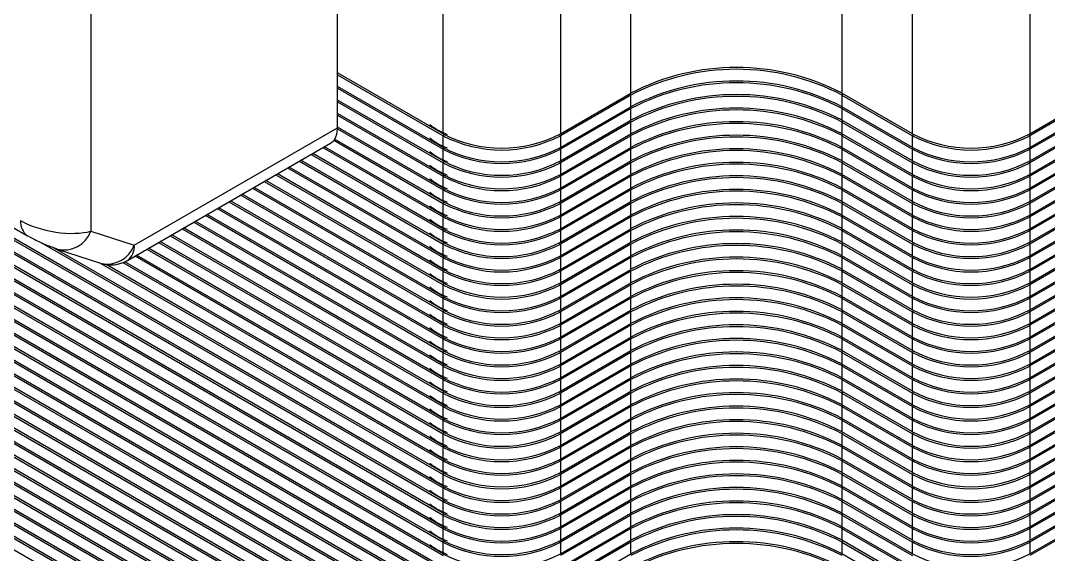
# Model space of a CAD drawing. Header units: millimetres. Extents: x 334 to 3694, y 0 to 2376.
# Drawn here: x 3096.23 to 3114.81, y 1068.55 to 1078.2 of the extents above; entities that cross this region are included whole.
import ezdxf

# ---------------------------------------------------------------- set-up
doc = ezdxf.new("R2010")
doc.units = ezdxf.units.MM
doc.header["$LTSCALE"] = 3
doc.layers.add('1_외형선', color=7, linetype='Continuous', lineweight=25)

msp = doc.modelspace()

# ---------------------------------------------------------------- linework, layer by layer
at = {"layer": '1_외형선'}
for p, q in [((3101.956, 1077.257), (3101.956, 1083.855)), ((3107.26, 1076.89), (3107.26, 1083.488)), ((3111.078, 1083.488), (3111.078, 1076.89)), ((3103.866, 1076.155), (3103.866, 1082.753)), ((3105.987, 1082.753), (3105.987, 1076.155)), ((3112.351, 1076.155), (3112.351, 1082.753)), ((3114.472, 1082.753), (3114.472, 1076.155)), ((3097.502, 1081.528), (3097.502, 1074.395)), ((3114.472, 1076.155), (3121.897, 1080.441)), ((3121.897, 1080.409), (3114.472, 1076.122)), ((3114.472, 1075.91), (3121.897, 1080.196)), ((3121.897, 1080.164), (3114.472, 1075.877)), ((3114.472, 1075.665), (3121.897, 1079.951)), ((3121.897, 1079.919), (3114.472, 1075.633)), ((3114.472, 1075.42), (3121.897, 1079.706)), ((3121.897, 1079.674), (3114.472, 1075.388)), ((3114.472, 1075.175), (3121.897, 1079.461)), ((3121.897, 1079.429), (3114.472, 1075.143)), ((3114.472, 1074.93), (3121.897, 1079.216)), ((3121.897, 1079.184), (3114.472, 1074.898)), ((3114.472, 1074.685), (3121.897, 1078.971)), ((3121.897, 1078.939), (3114.472, 1074.653)), ((3114.472, 1074.44), (3121.897, 1078.727)), ((3121.897, 1078.694), (3114.472, 1074.408)), ((3114.472, 1074.195), (3121.897, 1078.482)), ((3121.897, 1078.449), (3114.472, 1074.163)), ((3114.472, 1073.95), (3121.897, 1078.237)), ((3121.897, 1078.204), (3114.472, 1073.918)), ((3114.472, 1073.705), (3121.897, 1077.992)), ((3121.897, 1077.959), (3114.472, 1073.673)), ((3114.472, 1073.461), (3121.897, 1077.747)), ((3121.897, 1077.714), (3114.472, 1073.428)), ((3103.866, 1069.051), (3089.016, 1077.623)), ((3089.016, 1077.591), (3103.866, 1069.019)), ((3103.866, 1068.806), (3089.016, 1077.379)), ((3089.016, 1077.346), (3103.866, 1068.774)), ((3114.472, 1073.216), (3121.897, 1077.502)), ((3121.897, 1077.469), (3114.472, 1073.183)), ((3101.956, 1077.225), (3101.956, 1077.257)), ((3103.866, 1076.155), (3101.956, 1077.257)), ((3101.956, 1077.012), (3101.956, 1077.225)), ((3101.956, 1077.225), (3103.866, 1076.122)), ((3114.472, 1072.971), (3121.897, 1077.257)), ((3121.897, 1077.224), (3114.472, 1072.938)), ((3103.866, 1068.561), (3089.016, 1077.134)), ((3089.016, 1077.101), (3103.866, 1068.529)), ((3101.956, 1076.98), (3101.956, 1077.012)), ((3103.866, 1075.91), (3101.956, 1077.012)), ((3101.956, 1076.767), (3101.956, 1076.98)), ((3101.956, 1076.98), (3103.866, 1075.877)), ((3114.472, 1072.726), (3121.897, 1077.012)), ((3121.897, 1076.979), (3114.472, 1072.693)), ((3103.866, 1068.316), (3089.016, 1076.889)), ((3089.016, 1076.856), (3103.866, 1068.284)), ((3090.777, 1076.819), (3103.866, 1069.263)), ((3105.987, 1076.155), (3107.26, 1076.89)), ((3107.26, 1076.857), (3105.987, 1076.122)), ((3107.26, 1076.857), (3107.239, 1076.878)), ((3107.26, 1076.645), (3107.26, 1076.857)), ((3112.351, 1076.155), (3111.078, 1076.89)), ((3111.078, 1076.857), (3111.099, 1076.878)), ((3111.078, 1076.857), (3111.078, 1076.645)), ((3111.078, 1076.857), (3112.351, 1076.122)), ((3103.866, 1068.071), (3089.016, 1076.644)), ((3089.016, 1076.611), (3103.866, 1068.039)), ((3103.866, 1069.296), (3090.96, 1076.747)), ((3101.956, 1076.735), (3101.956, 1076.767)), ((3103.866, 1075.665), (3101.956, 1076.767)), ((3101.956, 1076.522), (3101.956, 1076.735)), ((3101.956, 1076.735), (3103.866, 1075.633)), ((3105.987, 1075.91), (3107.26, 1076.645)), ((3107.26, 1076.612), (3105.987, 1075.877)), ((3107.26, 1076.612), (3107.239, 1076.633)), ((3107.26, 1076.4), (3107.26, 1076.612)), ((3112.351, 1075.91), (3111.078, 1076.645)), ((3111.078, 1076.612), (3111.099, 1076.633)), ((3111.078, 1076.612), (3111.078, 1076.4)), ((3111.078, 1076.612), (3112.351, 1075.877)), ((3114.472, 1072.481), (3121.897, 1076.767)), ((3121.897, 1076.734), (3114.472, 1072.448)), ((3091.801, 1076.473), (3103.866, 1069.508)), ((3103.866, 1069.541), (3091.901, 1076.448)), ((3101.956, 1076.49), (3101.956, 1076.522)), ((3103.866, 1075.42), (3101.956, 1076.522)), ((3101.956, 1076.277), (3101.956, 1076.49)), ((3101.956, 1076.49), (3103.866, 1075.388)), ((3114.472, 1072.236), (3121.897, 1076.522)), ((3121.897, 1076.489), (3114.472, 1072.203)), ((3103.866, 1067.826), (3089.016, 1076.399)), ((3089.016, 1076.366), (3103.866, 1067.794)), ((3098.284, 1074.141), (3101.956, 1076.261)), ((3101.956, 1076.261), (3101.956, 1076.277)), ((3103.866, 1075.175), (3101.956, 1076.277)), ((3101.956, 1076.245), (3103.866, 1075.143)), ((3105.987, 1075.665), (3107.26, 1076.4)), ((3107.26, 1076.367), (3105.987, 1075.633)), ((3107.26, 1076.367), (3107.239, 1076.388)), ((3107.26, 1076.155), (3107.26, 1076.367)), ((3112.351, 1075.665), (3111.078, 1076.4)), ((3111.078, 1076.367), (3111.099, 1076.388)), ((3111.078, 1076.367), (3111.078, 1076.155)), ((3111.078, 1076.367), (3112.351, 1075.633)), ((3114.472, 1071.991), (3121.897, 1076.277)), ((3121.897, 1076.244), (3114.472, 1071.958)), ((3103.866, 1067.581), (3089.016, 1076.154)), ((3089.016, 1076.121), (3103.866, 1067.549)), ((3101.891, 1076.038), (3103.866, 1074.898)), ((3103.866, 1074.93), (3101.907, 1076.061)), ((3103.866, 1076.122), (3103.887, 1076.143)), ((3103.866, 1075.91), (3103.866, 1076.122)), ((3103.905, 1076.16), (3103.94, 1076.146)), ((3105.987, 1076.122), (3105.966, 1076.143)), ((3105.987, 1075.42), (3107.26, 1076.155)), ((3105.987, 1076.122), (3105.987, 1075.91)), ((3107.26, 1076.122), (3105.987, 1075.388)), ((3107.26, 1076.122), (3107.239, 1076.143)), ((3107.26, 1075.91), (3107.26, 1076.122)), ((3112.351, 1075.42), (3111.078, 1076.155)), ((3111.078, 1076.122), (3111.099, 1076.143)), ((3111.078, 1076.122), (3111.078, 1075.91)), ((3111.078, 1076.122), (3112.351, 1075.388)), ((3112.351, 1076.122), (3112.372, 1076.143)), ((3112.351, 1075.91), (3112.351, 1076.122)), ((3114.472, 1076.122), (3114.451, 1076.143)), ((3114.472, 1076.122), (3114.472, 1075.91)), ((3114.472, 1071.746), (3121.897, 1076.032)), ((3103.866, 1067.336), (3089.016, 1075.909)), ((3089.016, 1075.876), (3103.866, 1067.304)), ((3093.024, 1076.012), (3103.866, 1069.753)), ((3103.866, 1069.786), (3093.242, 1075.919)), ((3098.16, 1073.866), (3101.832, 1075.986)), ((3101.694, 1075.906), (3103.866, 1074.653)), ((3103.866, 1074.685), (3101.722, 1075.923)), ((3103.866, 1075.877), (3103.887, 1075.898)), ((3103.866, 1075.665), (3103.866, 1075.877)), ((3103.905, 1075.915), (3103.94, 1075.901)), ((3105.987, 1075.877), (3105.966, 1075.898)), ((3105.987, 1075.175), (3107.26, 1075.91)), ((3105.987, 1075.877), (3105.987, 1075.665)), ((3107.26, 1075.877), (3105.987, 1075.143)), ((3107.26, 1075.877), (3107.239, 1075.898)), ((3107.26, 1075.665), (3107.26, 1075.877)), ((3112.351, 1075.175), (3111.078, 1075.91)), ((3111.078, 1075.877), (3111.099, 1075.898)), ((3111.078, 1075.877), (3111.078, 1075.665)), ((3111.078, 1075.877), (3112.351, 1075.143)), ((3112.351, 1075.877), (3112.372, 1075.898)), ((3112.351, 1075.665), (3112.351, 1075.877)), ((3114.472, 1075.877), (3114.451, 1075.898)), ((3121.897, 1075.999), (3114.472, 1071.713)), ((3114.472, 1075.877), (3114.472, 1075.665)), ((3103.866, 1067.091), (3089.016, 1075.664)), ((3101.269, 1075.661), (3103.866, 1074.163)), ((3103.866, 1074.195), (3101.298, 1075.678)), ((3101.482, 1075.784), (3103.866, 1074.408)), ((3103.866, 1074.44), (3101.51, 1075.8)), ((3103.905, 1075.67), (3103.94, 1075.656)), ((3105.987, 1074.93), (3107.26, 1075.665)), ((3112.351, 1074.93), (3111.078, 1075.665)), ((3114.472, 1071.501), (3121.897, 1075.787)), ((3121.897, 1075.754), (3114.472, 1071.468)), ((3089.016, 1075.631), (3103.866, 1067.059)), ((3101.057, 1075.539), (3103.866, 1073.918)), ((3103.866, 1073.95), (3101.086, 1075.555)), ((3103.866, 1075.633), (3103.887, 1075.653)), ((3103.866, 1075.42), (3103.866, 1075.633)), ((3105.987, 1075.633), (3105.966, 1075.653)), ((3105.987, 1075.633), (3105.987, 1075.42)), ((3107.26, 1075.632), (3105.987, 1074.898)), ((3107.26, 1075.632), (3107.239, 1075.653)), ((3107.26, 1075.42), (3107.26, 1075.632)), ((3111.078, 1075.632), (3111.099, 1075.653)), ((3111.078, 1075.632), (3111.078, 1075.42)), ((3111.078, 1075.632), (3112.351, 1074.898)), ((3112.351, 1075.633), (3112.372, 1075.653)), ((3112.351, 1075.42), (3112.351, 1075.633)), ((3114.472, 1075.633), (3114.451, 1075.653)), ((3114.472, 1075.633), (3114.472, 1075.42)), ((3114.472, 1071.256), (3121.897, 1075.542)), ((3121.897, 1075.509), (3114.472, 1071.223)), ((3103.866, 1066.847), (3089.016, 1075.419)), ((3089.016, 1075.386), (3103.866, 1066.814)), ((3100.633, 1075.294), (3103.866, 1073.428)), ((3103.866, 1073.461), (3100.661, 1075.31)), ((3100.845, 1075.417), (3103.866, 1073.673)), ((3103.866, 1073.705), (3100.873, 1075.433)), ((3103.866, 1075.388), (3103.887, 1075.408)), ((3103.866, 1075.175), (3103.866, 1075.388)), ((3103.905, 1075.425), (3103.94, 1075.411)), ((3105.987, 1075.388), (3105.966, 1075.408)), ((3105.987, 1074.685), (3107.26, 1075.42)), ((3105.987, 1075.388), (3105.987, 1075.175)), ((3107.26, 1075.387), (3105.987, 1074.653)), ((3107.26, 1075.387), (3107.239, 1075.408)), ((3107.26, 1075.175), (3107.26, 1075.387)), ((3112.351, 1074.685), (3111.078, 1075.42)), ((3111.078, 1075.387), (3111.099, 1075.408)), ((3111.078, 1075.387), (3111.078, 1075.175)), ((3111.078, 1075.387), (3112.351, 1074.653)), ((3112.351, 1075.388), (3112.372, 1075.408)), ((3112.351, 1075.175), (3112.351, 1075.388)), ((3114.472, 1075.388), (3114.451, 1075.408)), ((3114.472, 1075.388), (3114.472, 1075.175)), ((3114.472, 1071.011), (3121.897, 1075.297)), ((3103.866, 1066.602), (3089.016, 1075.174)), ((3089.016, 1075.141), (3103.866, 1066.569)), ((3100.421, 1075.172), (3103.866, 1073.183)), ((3103.866, 1073.216), (3100.449, 1075.188)), ((3103.866, 1075.143), (3103.887, 1075.163)), ((3103.866, 1074.93), (3103.866, 1075.143)), ((3103.905, 1075.18), (3103.94, 1075.166)), ((3105.987, 1075.143), (3105.966, 1075.163)), ((3105.987, 1074.44), (3107.26, 1075.175)), ((3105.987, 1075.143), (3105.987, 1074.93)), ((3107.26, 1075.142), (3105.987, 1074.408)), ((3107.26, 1075.142), (3107.239, 1075.163)), ((3107.26, 1074.93), (3107.26, 1075.142)), ((3112.351, 1074.44), (3111.078, 1075.175)), ((3111.078, 1075.142), (3111.099, 1075.163)), ((3111.078, 1075.142), (3111.078, 1074.93)), ((3111.078, 1075.142), (3112.351, 1074.408)), ((3112.351, 1075.143), (3112.372, 1075.163)), ((3112.351, 1074.93), (3112.351, 1075.143)), ((3114.472, 1075.143), (3114.451, 1075.163)), ((3121.897, 1075.264), (3114.472, 1070.978)), ((3114.472, 1075.143), (3114.472, 1074.93)), ((3103.866, 1066.357), (3089.016, 1074.929)), ((3099.996, 1074.927), (3103.866, 1072.693)), ((3103.866, 1072.726), (3100.025, 1074.943)), ((3100.209, 1075.049), (3103.866, 1072.938)), ((3103.866, 1072.971), (3100.237, 1075.065)), ((3103.866, 1074.898), (3103.887, 1074.918)), ((3103.905, 1074.935), (3103.94, 1074.921)), ((3105.987, 1074.898), (3105.966, 1074.918)), ((3105.987, 1074.195), (3107.26, 1074.93)), ((3107.26, 1074.898), (3107.239, 1074.918)), ((3112.351, 1074.195), (3111.078, 1074.93)), ((3111.078, 1074.898), (3111.099, 1074.918)), ((3112.351, 1074.898), (3112.372, 1074.918)), ((3114.472, 1074.898), (3114.451, 1074.918)), ((3114.472, 1070.766), (3121.897, 1075.052)), ((3121.897, 1075.019), (3114.472, 1070.733)), ((3089.016, 1074.896), (3103.866, 1066.324)), ((3095.505, 1074.802), (3096.353, 1074.312)), ((3099.784, 1074.804), (3103.866, 1072.448)), ((3103.866, 1072.481), (3099.813, 1074.82)), ((3103.866, 1074.685), (3103.866, 1074.898)), ((3105.987, 1074.898), (3105.987, 1074.685)), ((3107.26, 1074.898), (3105.987, 1074.163)), ((3107.26, 1074.685), (3107.26, 1074.898)), ((3111.078, 1074.898), (3111.078, 1074.685)), ((3111.078, 1074.898), (3112.351, 1074.163)), ((3112.351, 1074.685), (3112.351, 1074.898)), ((3114.472, 1074.898), (3114.472, 1074.685)), ((3114.472, 1070.521), (3121.897, 1074.807)), ((3121.897, 1074.774), (3114.472, 1070.488)), ((3103.866, 1066.112), (3089.016, 1074.684)), ((3089.016, 1074.651), (3103.866, 1066.079)), ((3099.36, 1074.559), (3103.866, 1071.958)), ((3103.866, 1071.991), (3099.388, 1074.575)), ((3099.572, 1074.682), (3103.866, 1072.203)), ((3103.866, 1072.236), (3099.6, 1074.698)), ((3103.866, 1074.653), (3103.887, 1074.673)), ((3103.866, 1074.44), (3103.866, 1074.653)), ((3103.905, 1074.69), (3103.94, 1074.676)), ((3105.987, 1074.653), (3105.966, 1074.673)), ((3105.987, 1073.95), (3107.26, 1074.685)), ((3105.987, 1074.653), (3105.987, 1074.44)), ((3107.26, 1074.653), (3105.987, 1073.918)), ((3107.26, 1074.653), (3107.239, 1074.673)), ((3107.26, 1074.44), (3107.26, 1074.653)), ((3112.351, 1073.95), (3111.078, 1074.685)), ((3111.078, 1074.653), (3111.099, 1074.673)), ((3111.078, 1074.653), (3111.078, 1074.44)), ((3111.078, 1074.653), (3112.351, 1073.918)), ((3112.351, 1074.653), (3112.372, 1074.673)), ((3112.351, 1074.44), (3112.351, 1074.653)), ((3114.472, 1074.653), (3114.451, 1074.673)), ((3114.472, 1074.653), (3114.472, 1074.44)), ((3114.472, 1070.276), (3121.897, 1074.562)), ((3103.866, 1065.867), (3089.016, 1074.439)), ((3089.016, 1074.406), (3103.866, 1065.834)), ((3097.502, 1074.395), (3098.284, 1074.141)), ((3099.148, 1074.437), (3103.866, 1071.713)), ((3103.866, 1071.746), (3099.176, 1074.453)), ((3103.866, 1074.408), (3103.887, 1074.428)), ((3103.866, 1074.195), (3103.866, 1074.408)), ((3103.905, 1074.445), (3103.94, 1074.431)), ((3105.987, 1074.408), (3105.966, 1074.428)), ((3105.987, 1073.705), (3107.26, 1074.44)), ((3105.987, 1074.408), (3105.987, 1074.195)), ((3107.26, 1074.408), (3105.987, 1073.673)), ((3107.26, 1074.408), (3107.239, 1074.428)), ((3107.26, 1074.195), (3107.26, 1074.408)), ((3112.351, 1073.705), (3111.078, 1074.44)), ((3111.078, 1074.408), (3111.099, 1074.428)), ((3111.078, 1074.408), (3111.078, 1074.195)), ((3111.078, 1074.408), (3112.351, 1073.673)), ((3112.351, 1074.408), (3112.372, 1074.428)), ((3112.351, 1074.195), (3112.351, 1074.408)), ((3114.472, 1074.408), (3114.451, 1074.428)), ((3121.897, 1074.529), (3114.472, 1070.243)), ((3114.472, 1074.408), (3114.472, 1074.195)), ((3103.866, 1065.622), (3089.016, 1074.194)), ((3096.622, 1074.18), (3103.866, 1069.998)), ((3098.723, 1074.192), (3103.866, 1071.223)), ((3103.866, 1071.256), (3098.752, 1074.208)), ((3098.936, 1074.314), (3103.866, 1071.468)), ((3103.866, 1071.501), (3098.964, 1074.331)), ((3103.866, 1074.163), (3103.887, 1074.183)), ((3103.905, 1074.2), (3103.94, 1074.186)), ((3105.987, 1074.163), (3105.966, 1074.183)), ((3105.987, 1073.461), (3107.26, 1074.195)), ((3107.26, 1074.163), (3107.239, 1074.183)), ((3112.351, 1073.461), (3111.078, 1074.195)), ((3111.078, 1074.163), (3111.099, 1074.183)), ((3112.351, 1074.163), (3112.372, 1074.183)), ((3114.472, 1074.163), (3114.451, 1074.183)), ((3114.472, 1070.031), (3121.897, 1074.317)), ((3121.897, 1074.285), (3114.472, 1069.998)), ((3089.016, 1074.161), (3103.866, 1065.589)), ((3103.866, 1070.031), (3096.805, 1074.107)), ((3096.892, 1074.07), (3096.816, 1074.103)), ((3096.892, 1074.07), (3097.675, 1073.815)), ((3098.511, 1074.069), (3103.866, 1070.978)), ((3103.866, 1071.011), (3098.54, 1074.086)), ((3103.866, 1073.95), (3103.866, 1074.163)), ((3105.987, 1074.163), (3105.987, 1073.95)), ((3107.26, 1074.163), (3105.987, 1073.428)), ((3107.26, 1073.95), (3107.26, 1074.163)), ((3111.078, 1074.163), (3111.078, 1073.95)), ((3111.078, 1074.163), (3112.351, 1073.428)), ((3112.351, 1073.95), (3112.351, 1074.163)), ((3114.472, 1074.163), (3114.472, 1073.95)), ((3114.472, 1069.786), (3121.897, 1074.072)), ((3121.897, 1074.04), (3114.472, 1069.753)), ((3103.866, 1065.377), (3089.016, 1073.949)), ((3089.016, 1073.916), (3103.866, 1065.344)), ((3097.682, 1073.813), (3103.866, 1070.243)), ((3098.08, 1073.828), (3103.866, 1070.488)), ((3103.866, 1070.521), (3098.113, 1073.842)), ((3098.299, 1073.947), (3103.866, 1070.733)), ((3103.866, 1070.766), (3098.327, 1073.963)), ((3103.866, 1073.918), (3103.887, 1073.938)), ((3103.866, 1073.705), (3103.866, 1073.918)), ((3103.905, 1073.955), (3103.94, 1073.941)), ((3105.987, 1073.918), (3105.966, 1073.938)), ((3105.987, 1073.216), (3107.26, 1073.95)), ((3105.987, 1073.918), (3105.987, 1073.705)), ((3107.26, 1073.918), (3105.987, 1073.183)), ((3107.26, 1073.918), (3107.239, 1073.938)), ((3107.26, 1073.705), (3107.26, 1073.918)), ((3112.351, 1073.216), (3111.078, 1073.95)), ((3111.078, 1073.918), (3111.099, 1073.938)), ((3111.078, 1073.918), (3111.078, 1073.705)), ((3111.078, 1073.918), (3112.351, 1073.183)), ((3112.351, 1073.918), (3112.372, 1073.938)), ((3112.351, 1073.705), (3112.351, 1073.918)), ((3114.472, 1073.918), (3114.451, 1073.938)), ((3114.472, 1073.918), (3114.472, 1073.705)), ((3114.472, 1069.541), (3121.897, 1073.827)), ((3103.866, 1065.132), (3089.016, 1073.704)), ((3089.016, 1073.671), (3103.866, 1065.099)), ((3103.866, 1070.276), (3097.775, 1073.792)), ((3103.866, 1073.673), (3103.887, 1073.693)), ((3103.866, 1073.461), (3103.866, 1073.673)), ((3103.905, 1073.71), (3103.94, 1073.696)), ((3105.987, 1073.673), (3105.966, 1073.693)), ((3105.987, 1072.971), (3107.26, 1073.705)), ((3105.987, 1073.673), (3105.987, 1073.461)), ((3107.26, 1073.673), (3105.987, 1072.938)), ((3107.26, 1073.673), (3107.239, 1073.693)), ((3107.26, 1073.46), (3107.26, 1073.673)), ((3112.351, 1072.971), (3111.078, 1073.705)), ((3111.078, 1073.673), (3111.099, 1073.693)), ((3111.078, 1073.673), (3111.078, 1073.46)), ((3111.078, 1073.673), (3112.351, 1072.938)), ((3112.351, 1073.673), (3112.372, 1073.693)), ((3112.351, 1073.461), (3112.351, 1073.673)), ((3114.472, 1073.673), (3114.451, 1073.693)), ((3121.897, 1073.795), (3114.472, 1069.508)), ((3114.472, 1073.673), (3114.472, 1073.461)), ((3103.866, 1064.887), (3089.016, 1073.459)), ((3103.866, 1073.428), (3103.887, 1073.448)), ((3103.905, 1073.465), (3103.94, 1073.451)), ((3105.987, 1073.428), (3105.966, 1073.448)), ((3105.987, 1072.726), (3107.26, 1073.46)), ((3107.26, 1073.428), (3107.239, 1073.448)), ((3112.351, 1072.726), (3111.078, 1073.46)), ((3111.078, 1073.428), (3111.099, 1073.448)), ((3112.351, 1073.428), (3112.372, 1073.448)), ((3114.472, 1073.428), (3114.451, 1073.448)), ((3114.472, 1069.296), (3121.897, 1073.582)), ((3121.897, 1073.55), (3114.472, 1069.263)), ((3089.016, 1073.426), (3103.866, 1064.854)), ((3103.866, 1073.216), (3103.866, 1073.428)), ((3105.987, 1073.428), (3105.987, 1073.216)), ((3107.26, 1073.428), (3105.987, 1072.693)), ((3107.26, 1073.215), (3107.26, 1073.428)), ((3111.078, 1073.428), (3111.078, 1073.215)), ((3111.078, 1073.428), (3112.351, 1072.693)), ((3112.351, 1073.216), (3112.351, 1073.428)), ((3114.472, 1073.428), (3114.472, 1073.216)), ((3114.472, 1069.051), (3121.897, 1073.337)), ((3121.897, 1073.305), (3114.472, 1069.019)), ((3103.866, 1064.642), (3089.016, 1073.214)), ((3089.016, 1073.181), (3103.866, 1064.609)), ((3103.866, 1073.183), (3103.887, 1073.203)), ((3103.866, 1072.971), (3103.866, 1073.183)), ((3103.905, 1073.22), (3103.94, 1073.206)), ((3105.987, 1073.183), (3105.966, 1073.203)), ((3105.987, 1072.481), (3107.26, 1073.215)), ((3105.987, 1073.183), (3105.987, 1072.971)), ((3107.26, 1073.183), (3105.987, 1072.448)), ((3107.26, 1073.183), (3107.239, 1073.203)), ((3107.26, 1072.97), (3107.26, 1073.183)), ((3112.351, 1072.481), (3111.078, 1073.215)), ((3111.078, 1073.183), (3111.099, 1073.203)), ((3111.078, 1073.183), (3111.078, 1072.97)), ((3111.078, 1073.183), (3112.351, 1072.448)), ((3112.351, 1073.183), (3112.372, 1073.203)), ((3112.351, 1072.971), (3112.351, 1073.183)), ((3114.472, 1073.183), (3114.451, 1073.203)), ((3114.472, 1073.183), (3114.472, 1072.971)), ((3114.472, 1068.806), (3121.897, 1073.092)), ((3121.897, 1073.06), (3114.472, 1068.774)), ((3103.866, 1064.397), (3089.016, 1072.969)), ((3089.016, 1072.937), (3103.866, 1064.364)), ((3103.866, 1072.938), (3103.887, 1072.958)), ((3103.866, 1072.726), (3103.866, 1072.938)), ((3103.905, 1072.975), (3103.94, 1072.961)), ((3105.987, 1072.938), (3105.966, 1072.958)), ((3105.987, 1072.236), (3107.26, 1072.97)), ((3105.987, 1072.938), (3105.987, 1072.726)), ((3107.26, 1072.938), (3105.987, 1072.203)), ((3107.26, 1072.938), (3107.239, 1072.958)), ((3107.26, 1072.726), (3107.26, 1072.938)), ((3112.351, 1072.236), (3111.078, 1072.97)), ((3111.078, 1072.938), (3111.099, 1072.958)), ((3111.078, 1072.938), (3111.078, 1072.726)), ((3111.078, 1072.938), (3112.351, 1072.203)), ((3112.351, 1072.938), (3112.372, 1072.958)), ((3112.351, 1072.726), (3112.351, 1072.938)), ((3114.472, 1072.938), (3114.451, 1072.958)), ((3114.472, 1072.938), (3114.472, 1072.726)), ((3103.866, 1064.152), (3089.016, 1072.724)), ((3103.866, 1072.693), (3103.887, 1072.714)), ((3103.866, 1072.481), (3103.866, 1072.693)), ((3103.905, 1072.73), (3103.94, 1072.716)), ((3105.987, 1072.693), (3105.966, 1072.714)), ((3105.987, 1071.991), (3107.26, 1072.726)), ((3105.987, 1072.693), (3105.987, 1072.481)), ((3107.26, 1072.693), (3105.987, 1071.958)), ((3107.26, 1072.693), (3107.239, 1072.713)), ((3107.26, 1072.481), (3107.26, 1072.693)), ((3112.351, 1071.991), (3111.078, 1072.726)), ((3111.078, 1072.693), (3111.099, 1072.713)), ((3111.078, 1072.693), (3111.078, 1072.481)), ((3111.078, 1072.693), (3112.351, 1071.958)), ((3112.351, 1072.693), (3112.372, 1072.714)), ((3112.351, 1072.481), (3112.351, 1072.693)), ((3114.472, 1072.693), (3114.451, 1072.714)), ((3114.472, 1068.561), (3121.897, 1072.847)), ((3121.897, 1072.815), (3114.472, 1068.529)), ((3114.472, 1072.693), (3114.472, 1072.481)), ((3103.866, 1072.448), (3103.887, 1072.469)), ((3103.866, 1072.236), (3103.866, 1072.448)), ((3103.905, 1072.485), (3103.94, 1072.471)), ((3105.987, 1072.448), (3105.966, 1072.469)), ((3105.987, 1071.746), (3107.26, 1072.481)), ((3105.987, 1072.448), (3105.987, 1072.236)), ((3107.26, 1072.448), (3105.987, 1071.713)), ((3107.26, 1072.448), (3107.239, 1072.468)), ((3107.26, 1072.236), (3107.26, 1072.448)), ((3112.351, 1071.746), (3111.078, 1072.481)), ((3111.078, 1072.448), (3111.099, 1072.468)), ((3111.078, 1072.448), (3111.078, 1072.236)), ((3111.078, 1072.448), (3112.351, 1071.713)), ((3112.351, 1072.448), (3112.372, 1072.469)), ((3112.351, 1072.236), (3112.351, 1072.448)), ((3114.472, 1072.448), (3114.451, 1072.469)), ((3114.472, 1072.448), (3114.472, 1072.236)), ((3103.866, 1072.203), (3103.887, 1072.224)), ((3103.866, 1071.991), (3103.866, 1072.203)), ((3103.905, 1072.241), (3103.94, 1072.226)), ((3105.987, 1072.203), (3105.966, 1072.224)), ((3105.987, 1071.501), (3107.26, 1072.236)), ((3105.987, 1072.203), (3105.987, 1071.991)), ((3107.26, 1072.203), (3105.987, 1071.468)), ((3107.26, 1072.203), (3107.239, 1072.223)), ((3107.26, 1071.991), (3107.26, 1072.203)), ((3112.351, 1071.501), (3111.078, 1072.236)), ((3111.078, 1072.203), (3111.099, 1072.223)), ((3111.078, 1072.203), (3111.078, 1071.991)), ((3111.078, 1072.203), (3112.351, 1071.468)), ((3112.351, 1072.203), (3112.372, 1072.224)), ((3112.351, 1071.991), (3112.351, 1072.203)), ((3114.472, 1072.203), (3114.451, 1072.224)), ((3114.472, 1072.203), (3114.472, 1071.991)), ((3103.866, 1071.958), (3103.887, 1071.979)), ((3103.866, 1071.746), (3103.866, 1071.958)), ((3103.905, 1071.996), (3103.94, 1071.981)), ((3105.987, 1071.958), (3105.966, 1071.979)), ((3105.987, 1071.256), (3107.26, 1071.991)), ((3105.987, 1071.958), (3105.987, 1071.746)), ((3107.26, 1071.958), (3105.987, 1071.223)), ((3107.26, 1071.958), (3107.239, 1071.978)), ((3107.26, 1071.746), (3107.26, 1071.958)), ((3112.351, 1071.256), (3111.078, 1071.991)), ((3111.078, 1071.958), (3111.099, 1071.978)), ((3111.078, 1071.958), (3111.078, 1071.746)), ((3111.078, 1071.958), (3112.351, 1071.223)), ((3112.351, 1071.958), (3112.372, 1071.979)), ((3112.351, 1071.746), (3112.351, 1071.958)), ((3114.472, 1071.958), (3114.451, 1071.979)), ((3114.472, 1071.958), (3114.472, 1071.746)), ((3103.866, 1071.713), (3103.887, 1071.734)), ((3103.866, 1071.501), (3103.866, 1071.713)), ((3103.905, 1071.751), (3103.94, 1071.736)), ((3105.987, 1071.713), (3105.966, 1071.734)), ((3105.987, 1071.011), (3107.26, 1071.746)), ((3105.987, 1071.713), (3105.987, 1071.501)), ((3107.26, 1071.713), (3105.987, 1070.978)), ((3107.26, 1071.713), (3107.239, 1071.733)), ((3107.26, 1071.501), (3107.26, 1071.713)), ((3112.351, 1071.011), (3111.078, 1071.746)), ((3111.078, 1071.713), (3111.099, 1071.733)), ((3111.078, 1071.713), (3111.078, 1071.501)), ((3111.078, 1071.713), (3112.351, 1070.978)), ((3112.351, 1071.713), (3112.372, 1071.734)), ((3112.351, 1071.501), (3112.351, 1071.713)), ((3114.472, 1071.713), (3114.451, 1071.734)), ((3114.472, 1071.713), (3114.472, 1071.501)), ((3103.866, 1071.468), (3103.887, 1071.489)), ((3103.866, 1071.256), (3103.866, 1071.468)), ((3103.905, 1071.506), (3103.94, 1071.491)), ((3105.987, 1071.468), (3105.966, 1071.489)), ((3105.987, 1070.766), (3107.26, 1071.501)), ((3105.987, 1071.468), (3105.987, 1071.256)), ((3107.26, 1071.468), (3105.987, 1070.733)), ((3107.26, 1071.468), (3107.239, 1071.488)), ((3107.26, 1071.256), (3107.26, 1071.468)), ((3112.351, 1070.766), (3111.078, 1071.501)), ((3111.078, 1071.468), (3111.099, 1071.488)), ((3111.078, 1071.468), (3111.078, 1071.256)), ((3111.078, 1071.468), (3112.351, 1070.733)), ((3112.351, 1071.468), (3112.372, 1071.489)), ((3112.351, 1071.256), (3112.351, 1071.468)), ((3114.472, 1071.468), (3114.451, 1071.489)), ((3114.472, 1071.468), (3114.472, 1071.256)), ((3103.866, 1071.223), (3103.887, 1071.244)), ((3103.866, 1071.011), (3103.866, 1071.223)), ((3103.905, 1071.261), (3103.94, 1071.246)), ((3105.987, 1071.223), (3105.966, 1071.244)), ((3105.987, 1070.521), (3107.26, 1071.256)), ((3105.987, 1071.223), (3105.987, 1071.011)), ((3107.26, 1071.223), (3105.987, 1070.488)), ((3107.26, 1071.223), (3107.239, 1071.243)), ((3107.26, 1071.011), (3107.26, 1071.223)), ((3112.351, 1070.521), (3111.078, 1071.256)), ((3111.078, 1071.223), (3111.099, 1071.243)), ((3111.078, 1071.223), (3111.078, 1071.011)), ((3111.078, 1071.223), (3112.351, 1070.488)), ((3112.351, 1071.223), (3112.372, 1071.244)), ((3112.351, 1071.011), (3112.351, 1071.223)), ((3114.472, 1071.223), (3114.451, 1071.244)), ((3114.472, 1071.223), (3114.472, 1071.011)), ((3103.905, 1071.016), (3103.94, 1071.001)), ((3103.866, 1070.978), (3103.887, 1070.999)), ((3103.866, 1070.766), (3103.866, 1070.978)), ((3105.987, 1070.978), (3105.966, 1070.999)), ((3105.987, 1070.276), (3107.26, 1071.011)), ((3105.987, 1070.978), (3105.987, 1070.766)), ((3107.26, 1070.978), (3105.987, 1070.243)), ((3107.26, 1070.978), (3107.239, 1070.999)), ((3107.26, 1070.766), (3107.26, 1070.978)), ((3112.351, 1070.276), (3111.078, 1071.011)), ((3111.078, 1070.978), (3111.099, 1070.999)), ((3111.078, 1070.978), (3111.078, 1070.766)), ((3111.078, 1070.978), (3112.351, 1070.243)), ((3112.351, 1070.978), (3112.372, 1070.999)), ((3112.351, 1070.766), (3112.351, 1070.978)), ((3114.472, 1070.978), (3114.451, 1070.999)), ((3114.472, 1070.978), (3114.472, 1070.766)), ((3103.866, 1070.733), (3103.887, 1070.754)), ((3103.866, 1070.521), (3103.866, 1070.733)), ((3103.905, 1070.771), (3103.94, 1070.756)), ((3105.987, 1070.733), (3105.966, 1070.754)), ((3105.987, 1070.031), (3107.26, 1070.766)), ((3105.987, 1070.733), (3105.987, 1070.521)), ((3107.26, 1070.733), (3105.987, 1069.998)), ((3107.26, 1070.733), (3107.239, 1070.754)), ((3107.26, 1070.521), (3107.26, 1070.733)), ((3112.351, 1070.031), (3111.078, 1070.766)), ((3111.078, 1070.733), (3111.099, 1070.754)), ((3111.078, 1070.733), (3111.078, 1070.521)), ((3111.078, 1070.733), (3112.351, 1069.998)), ((3112.351, 1070.733), (3112.372, 1070.754)), ((3112.351, 1070.521), (3112.351, 1070.733)), ((3114.472, 1070.733), (3114.451, 1070.754)), ((3114.472, 1070.733), (3114.472, 1070.521)), ((3103.866, 1070.488), (3103.887, 1070.509)), ((3103.866, 1070.276), (3103.866, 1070.488)), ((3103.905, 1070.526), (3103.94, 1070.511)), ((3105.987, 1070.488), (3105.966, 1070.509)), ((3105.987, 1069.786), (3107.26, 1070.521)), ((3105.987, 1070.488), (3105.987, 1070.276)), ((3107.26, 1070.488), (3105.987, 1069.753)), ((3107.26, 1070.488), (3107.239, 1070.509)), ((3107.26, 1070.276), (3107.26, 1070.488)), ((3112.351, 1069.786), (3111.078, 1070.521)), ((3111.078, 1070.488), (3111.099, 1070.509)), ((3111.078, 1070.488), (3111.078, 1070.276)), ((3111.078, 1070.488), (3112.351, 1069.753)), ((3112.351, 1070.488), (3112.372, 1070.509)), ((3112.351, 1070.276), (3112.351, 1070.488)), ((3114.472, 1070.488), (3114.451, 1070.509)), ((3114.472, 1070.488), (3114.472, 1070.276)), ((3103.905, 1070.281), (3103.94, 1070.266)), ((3105.987, 1069.541), (3107.26, 1070.276)), ((3112.351, 1069.541), (3111.078, 1070.276)), ((3103.866, 1070.243), (3103.887, 1070.264)), ((3103.866, 1070.031), (3103.866, 1070.243)), ((3105.987, 1070.243), (3105.966, 1070.264)), ((3105.987, 1070.243), (3105.987, 1070.031)), ((3107.26, 1070.243), (3105.987, 1069.508)), ((3107.26, 1070.243), (3107.239, 1070.264)), ((3107.26, 1070.031), (3107.26, 1070.243)), ((3111.078, 1070.243), (3111.099, 1070.264)), ((3111.078, 1070.243), (3111.078, 1070.031)), ((3111.078, 1070.243), (3112.351, 1069.508)), ((3112.351, 1070.243), (3112.372, 1070.264)), ((3112.351, 1070.031), (3112.351, 1070.243)), ((3114.472, 1070.243), (3114.451, 1070.264)), ((3114.472, 1070.243), (3114.472, 1070.031)), ((3103.866, 1069.998), (3103.887, 1070.019)), ((3103.866, 1069.786), (3103.866, 1069.998)), ((3103.905, 1070.036), (3103.94, 1070.022)), ((3105.987, 1069.998), (3105.966, 1070.019)), ((3105.987, 1069.296), (3107.26, 1070.031)), ((3105.987, 1069.998), (3105.987, 1069.786)), ((3107.26, 1069.998), (3105.987, 1069.263)), ((3107.26, 1069.998), (3107.239, 1070.019)), ((3107.26, 1069.786), (3107.26, 1069.998)), ((3112.351, 1069.296), (3111.078, 1070.031)), ((3111.078, 1069.998), (3111.099, 1070.019)), ((3111.078, 1069.998), (3111.078, 1069.786)), ((3111.078, 1069.998), (3112.351, 1069.263)), ((3112.351, 1069.998), (3112.372, 1070.019)), ((3112.351, 1069.786), (3112.351, 1069.998)), ((3114.472, 1069.998), (3114.451, 1070.019)), ((3114.472, 1069.998), (3114.472, 1069.786)), ((3103.866, 1069.753), (3103.887, 1069.774)), ((3103.866, 1069.541), (3103.866, 1069.753)), ((3103.905, 1069.791), (3103.94, 1069.777)), ((3105.987, 1069.753), (3105.966, 1069.774)), ((3105.987, 1069.051), (3107.26, 1069.786)), ((3105.987, 1069.753), (3105.987, 1069.541)), ((3107.26, 1069.753), (3105.987, 1069.019)), ((3107.26, 1069.753), (3107.239, 1069.774)), ((3107.26, 1069.541), (3107.26, 1069.753)), ((3112.351, 1069.051), (3111.078, 1069.786)), ((3111.078, 1069.753), (3111.099, 1069.774)), ((3111.078, 1069.753), (3111.078, 1069.541)), ((3111.078, 1069.753), (3112.351, 1069.019)), ((3112.351, 1069.753), (3112.372, 1069.774)), ((3112.351, 1069.541), (3112.351, 1069.753)), ((3114.472, 1069.753), (3114.451, 1069.774)), ((3114.472, 1069.753), (3114.472, 1069.541)), ((3103.866, 1069.508), (3103.887, 1069.529)), ((3103.905, 1069.546), (3103.94, 1069.532)), ((3105.987, 1069.508), (3105.966, 1069.529)), ((3105.987, 1068.806), (3107.26, 1069.541)), ((3107.26, 1069.508), (3107.239, 1069.529)), ((3112.351, 1068.806), (3111.078, 1069.541)), ((3111.078, 1069.508), (3111.099, 1069.529)), ((3112.351, 1069.508), (3112.372, 1069.529)), ((3114.472, 1069.508), (3114.451, 1069.529)), ((3103.866, 1069.296), (3103.866, 1069.508)), ((3105.987, 1069.508), (3105.987, 1069.296)), ((3107.26, 1069.508), (3105.987, 1068.774)), ((3107.26, 1069.296), (3107.26, 1069.508)), ((3111.078, 1069.508), (3111.078, 1069.296)), ((3111.078, 1069.508), (3112.351, 1068.774)), ((3112.351, 1069.296), (3112.351, 1069.508)), ((3114.472, 1069.508), (3114.472, 1069.296)), ((3103.866, 1069.263), (3103.887, 1069.284)), ((3103.866, 1069.051), (3103.866, 1069.263)), ((3103.905, 1069.301), (3103.94, 1069.287)), ((3105.987, 1069.263), (3105.966, 1069.284)), ((3105.987, 1068.561), (3107.26, 1069.296)), ((3105.987, 1069.263), (3105.987, 1069.051)), ((3107.26, 1069.263), (3105.987, 1068.529)), ((3107.26, 1069.263), (3107.239, 1069.284)), ((3107.26, 1069.051), (3107.26, 1069.263)), ((3112.351, 1068.561), (3111.078, 1069.296)), ((3111.078, 1069.263), (3111.099, 1069.284)), ((3111.078, 1069.263), (3111.078, 1069.051)), ((3111.078, 1069.263), (3112.351, 1068.529)), ((3112.351, 1069.263), (3112.372, 1069.284)), ((3112.351, 1069.051), (3112.351, 1069.263)), ((3114.472, 1069.263), (3114.451, 1069.284)), ((3114.472, 1069.263), (3114.472, 1069.051)), ((3103.866, 1069.019), (3103.887, 1069.039)), ((3103.866, 1068.806), (3103.866, 1069.019)), ((3103.905, 1069.056), (3103.94, 1069.042)), ((3105.987, 1069.019), (3105.966, 1069.039)), ((3105.987, 1068.316), (3107.26, 1069.051)), ((3105.987, 1069.019), (3105.987, 1068.806)), ((3107.26, 1069.018), (3105.987, 1068.284)), ((3107.26, 1069.018), (3107.239, 1069.039)), ((3107.26, 1068.806), (3107.26, 1069.018)), ((3112.351, 1068.316), (3111.078, 1069.051)), ((3111.078, 1069.018), (3111.099, 1069.039)), ((3111.078, 1069.018), (3111.078, 1068.806)), ((3111.078, 1069.018), (3112.351, 1068.284)), ((3112.351, 1069.019), (3112.372, 1069.039)), ((3112.351, 1068.806), (3112.351, 1069.019)), ((3114.472, 1069.019), (3114.451, 1069.039)), ((3114.472, 1069.019), (3114.472, 1068.806)), ((3103.866, 1068.774), (3103.887, 1068.794)), ((3103.905, 1068.811), (3103.94, 1068.797)), ((3105.987, 1068.774), (3105.966, 1068.794)), ((3105.987, 1068.071), (3107.26, 1068.806)), ((3107.26, 1068.773), (3107.239, 1068.794)), ((3112.351, 1068.071), (3111.078, 1068.806)), ((3111.078, 1068.773), (3111.099, 1068.794)), ((3112.351, 1068.774), (3112.372, 1068.794)), ((3114.472, 1068.774), (3114.451, 1068.794)), ((3103.866, 1068.561), (3103.866, 1068.774)), ((3105.987, 1068.774), (3105.987, 1068.561)), ((3107.26, 1068.773), (3105.987, 1068.039)), ((3107.26, 1068.561), (3107.26, 1068.773)), ((3111.078, 1068.773), (3111.078, 1068.561)), ((3111.078, 1068.773), (3112.351, 1068.039)), ((3112.351, 1068.561), (3112.351, 1068.774)), ((3114.472, 1068.774), (3114.472, 1068.561)), ((3103.905, 1068.566), (3103.94, 1068.552)), ((3105.987, 1067.826), (3107.26, 1068.561)), ((3112.351, 1067.826), (3111.078, 1068.561))]:
    msp.add_line(p, q, dxfattribs=at)
at = {"layer": '1_외형선', "flags": 128}
msp.add_lwpolyline([(3096.392, 1074.295), (3096.356, 1074.311), (3096.353, 1074.312)], dxfattribs=at)
at = {"layer": '1_외형선'}
for centre, radius, start, end in [((3109.169, 1073.205), 4.15, 62.6097, 117.3903), ((3109.169, 1073.172), 4.15, 62.6097, 117.3903), ((3109.169, 1072.96), 4.15, 62.6097, 117.3903), ((3109.169, 1072.928), 4.15, 62.6097, 117.3903), ((3109.169, 1072.715), 4.15, 62.6097, 117.3903), ((3109.169, 1072.683), 4.15, 62.6097, 117.3903), ((3109.169, 1072.47), 4.15, 62.6097, 117.3903), ((3109.169, 1072.438), 4.15, 62.6097, 117.3903), ((3101.587, 1076.244), 0.37, 330.2209, 0.0946), ((3101.405, 1076.261), 0.552, 358.3248, 0.0071), ((3109.169, 1072.225), 4.15, 62.6097, 117.3903), ((3109.169, 1072.193), 4.15, 62.6097, 117.3903), ((3101.728, 1076.166), 0.208, 300.142, 321.796), ((3101.702, 1076.188), 0.242, 321.4915, 328.2322), ((3104.926, 1078.202), 2.306, 242.6097, 297.3903), ((3104.926, 1078.169), 2.306, 242.6097, 297.3903), ((3109.169, 1071.98), 4.15, 62.6097, 117.3903), ((3109.169, 1071.948), 4.15, 62.6097, 117.3903), ((3113.412, 1078.202), 2.306, 242.6097, 297.3903), ((3113.412, 1078.169), 2.306, 242.6097, 297.3903), ((3104.926, 1077.957), 2.306, 242.6097, 297.3903), ((3104.926, 1077.925), 2.306, 242.6097, 297.3903), ((3109.169, 1071.735), 4.15, 62.6097, 117.3903), ((3109.169, 1071.703), 4.15, 62.6097, 117.3903), ((3113.412, 1077.957), 2.306, 242.6097, 297.3903), ((3113.412, 1077.925), 2.306, 242.6097, 297.3903), ((3104.926, 1077.712), 2.306, 242.6097, 297.3903), ((3113.412, 1077.712), 2.306, 242.6097, 297.3903), ((3104.926, 1077.68), 2.306, 242.6097, 297.3903), ((3109.169, 1071.49), 4.15, 62.6097, 117.3903), ((3109.169, 1071.458), 4.15, 62.6097, 117.3903), ((3113.412, 1077.68), 2.306, 242.6097, 297.3903), ((3104.926, 1077.467), 2.306, 242.6097, 297.3903), ((3104.926, 1077.435), 2.306, 242.6097, 297.3903), ((3109.169, 1071.245), 4.15, 62.6097, 117.3903), ((3109.169, 1071.213), 4.15, 62.6097, 117.3903), ((3113.412, 1077.467), 2.306, 242.6097, 297.3903), ((3113.412, 1077.435), 2.306, 242.6097, 297.3903), ((3104.926, 1077.222), 2.306, 242.6097, 297.3903), ((3104.926, 1077.19), 2.306, 242.6097, 297.3903), ((3109.169, 1071), 4.15, 62.6097, 117.3903), ((3109.169, 1070.968), 4.15, 62.6097, 117.3903), ((3113.412, 1077.222), 2.306, 242.6097, 297.3903), ((3113.412, 1077.19), 2.306, 242.6097, 297.3903), ((3104.926, 1076.977), 2.306, 242.6097, 297.3903), ((3113.412, 1076.977), 2.306, 242.6097, 297.3903), ((3104.926, 1076.945), 2.306, 242.6097, 297.3903), ((3109.169, 1070.756), 4.15, 62.6097, 117.3903), ((3109.169, 1070.723), 4.15, 62.6097, 117.3903), ((3113.412, 1076.945), 2.306, 242.6097, 297.3903), ((3096.538, 1074.561), 0.31, 175.2267, 233.4611), ((3104.926, 1076.732), 2.306, 242.6097, 297.3903), ((3104.926, 1076.7), 2.306, 242.6097, 297.3903), ((3109.169, 1070.511), 4.15, 62.6097, 117.3903), ((3109.169, 1070.478), 4.15, 62.6097, 117.3903), ((3113.412, 1076.732), 2.306, 242.6097, 297.3903), ((3113.412, 1076.7), 2.306, 242.6097, 297.3903), ((3097.012, 1074.578), 0.523, 256.7141, 339.5121), ((3104.926, 1076.487), 2.306, 242.6097, 297.3903), ((3104.926, 1076.455), 2.306, 242.6097, 297.3903), ((3109.169, 1070.266), 4.15, 62.6097, 117.3903), ((3109.169, 1070.233), 4.15, 62.6097, 117.3903), ((3113.412, 1076.487), 2.306, 242.6097, 297.3903), ((3113.412, 1076.455), 2.306, 242.6097, 297.3903), ((3104.926, 1076.242), 2.306, 242.6097, 297.3903), ((3113.412, 1076.242), 2.306, 242.6097, 297.3903), ((3097.795, 1074.324), 0.523, 256.7141, 339.5121), ((3097.99, 1074.109), 0.296, 305.0133, 6.2988), ((3104.926, 1076.21), 2.306, 242.6097, 297.3903), ((3109.169, 1070.021), 4.15, 62.6097, 117.3903), ((3109.169, 1069.988), 4.15, 62.6097, 117.3903), ((3113.412, 1076.21), 2.306, 242.6097, 297.3903), ((3097.86, 1074.386), 0.6, 252.0004, 299.9973), ((3104.926, 1075.998), 2.306, 242.6097, 297.3903), ((3104.926, 1075.965), 2.306, 242.6097, 297.3903), ((3109.169, 1069.776), 4.15, 62.6097, 117.3903), ((3109.169, 1069.743), 4.15, 62.6097, 117.3903), ((3113.412, 1075.998), 2.306, 242.6097, 297.3903), ((3113.412, 1075.965), 2.306, 242.6097, 297.3903), ((3104.926, 1075.753), 2.306, 242.6097, 297.3903), ((3104.926, 1075.72), 2.306, 242.6097, 297.3903), ((3109.169, 1069.531), 4.15, 62.6097, 117.3903), ((3109.169, 1069.498), 4.15, 62.6097, 117.3903), ((3113.412, 1075.753), 2.306, 242.6097, 297.3903), ((3113.412, 1075.72), 2.306, 242.6097, 297.3903), ((3104.926, 1075.508), 2.306, 242.6097, 297.3903), ((3109.169, 1069.286), 4.15, 62.6097, 117.3903), ((3113.412, 1075.508), 2.306, 242.6097, 297.3903), ((3104.926, 1075.475), 2.306, 242.6097, 297.3903), ((3109.169, 1069.253), 4.15, 62.6097, 117.3903), ((3113.412, 1075.475), 2.306, 242.6097, 297.3903), ((3104.926, 1075.263), 2.306, 242.6097, 297.3903), ((3104.926, 1075.23), 2.306, 242.6097, 297.3903), ((3109.169, 1069.041), 4.15, 62.6097, 117.3903), ((3109.169, 1069.008), 4.15, 62.6097, 117.3903), ((3113.412, 1075.263), 2.306, 242.6097, 297.3903), ((3113.412, 1075.23), 2.306, 242.6097, 297.3903), ((3104.926, 1075.018), 2.306, 242.6097, 297.3903), ((3104.926, 1074.985), 2.306, 242.6097, 297.3903), ((3109.169, 1068.796), 4.15, 62.6097, 117.3903), ((3109.169, 1068.763), 4.15, 62.6097, 117.3903), ((3113.412, 1075.018), 2.306, 242.6097, 297.3903), ((3113.412, 1074.985), 2.306, 242.6097, 297.3903), ((3104.926, 1074.773), 2.306, 242.6097, 297.3903), ((3104.926, 1074.74), 2.306, 242.6097, 297.3903), ((3109.169, 1068.551), 4.15, 62.6097, 117.3903), ((3113.412, 1074.773), 2.306, 242.6097, 297.3903), ((3113.412, 1074.74), 2.306, 242.6097, 297.3903), ((3109.169, 1068.518), 4.15, 62.6097, 117.3903), ((3104.926, 1074.528), 2.306, 242.6097, 297.3903), ((3104.926, 1074.495), 2.306, 242.6097, 297.3903), ((3109.169, 1068.306), 4.15, 62.6097, 117.3903), ((3109.169, 1068.273), 4.15, 62.6097, 117.3903), ((3113.412, 1074.528), 2.306, 242.6097, 297.3903), ((3113.412, 1074.495), 2.306, 242.6097, 297.3903), ((3104.926, 1074.283), 2.306, 242.6097, 297.3903), ((3104.926, 1074.25), 2.306, 242.6097, 297.3903), ((3109.169, 1068.061), 4.15, 62.6097, 117.3903), ((3109.169, 1068.028), 4.15, 62.6097, 117.3903), ((3113.412, 1074.283), 2.306, 242.6097, 297.3903), ((3113.412, 1074.25), 2.306, 242.6097, 297.3903), ((3104.926, 1074.038), 2.306, 242.6097, 297.3903), ((3104.926, 1074.005), 2.306, 242.6097, 297.3903), ((3109.169, 1067.816), 4.15, 62.6097, 117.3903), ((3113.412, 1074.038), 2.306, 242.6097, 297.3903), ((3113.412, 1074.005), 2.306, 242.6097, 297.3903), ((3109.169, 1067.783), 4.15, 62.6097, 117.3903), ((3104.926, 1073.793), 2.306, 242.6097, 297.3903), ((3104.926, 1073.76), 2.306, 242.6097, 297.3903), ((3109.169, 1067.571), 4.15, 62.6097, 117.3903), ((3109.169, 1067.538), 4.15, 62.6097, 117.3903), ((3113.412, 1073.793), 2.306, 242.6097, 297.3903), ((3113.412, 1073.76), 2.306, 242.6097, 297.3903), ((3104.926, 1073.548), 2.306, 242.6097, 297.3903), ((3104.926, 1073.515), 2.306, 242.6097, 297.3903), ((3109.169, 1067.326), 4.15, 62.6097, 117.3903), ((3109.169, 1067.293), 4.15, 62.6097, 117.3903), ((3113.412, 1073.548), 2.306, 242.6097, 297.3903), ((3113.412, 1073.515), 2.306, 242.6097, 297.3903), ((3104.926, 1073.303), 2.306, 242.6097, 297.3903), ((3104.926, 1073.27), 2.306, 242.6097, 297.3903), ((3109.169, 1067.081), 4.15, 62.6097, 117.3903), ((3113.412, 1073.303), 2.306, 242.6097, 297.3903), ((3113.412, 1073.27), 2.306, 242.6097, 297.3903), ((3109.169, 1067.048), 4.15, 62.6097, 117.3903), ((3104.926, 1073.058), 2.306, 242.6097, 297.3903), ((3104.926, 1073.025), 2.306, 242.6097, 297.3903), ((3109.169, 1066.836), 4.15, 62.6097, 117.3903), ((3109.169, 1066.803), 4.15, 62.6097, 117.3903), ((3113.412, 1073.058), 2.306, 242.6097, 297.3903), ((3113.412, 1073.025), 2.306, 242.6097, 297.3903), ((3104.926, 1072.813), 2.306, 242.6097, 297.3903), ((3104.926, 1072.78), 2.306, 242.6097, 297.3903), ((3109.169, 1066.591), 4.15, 62.6097, 117.3903), ((3109.169, 1066.558), 4.15, 62.6097, 117.3903), ((3113.412, 1072.813), 2.306, 242.6097, 297.3903), ((3113.412, 1072.78), 2.306, 242.6097, 297.3903), ((3104.926, 1072.568), 2.306, 242.6097, 297.3903), ((3104.926, 1072.535), 2.306, 242.6097, 297.3903), ((3109.169, 1066.346), 4.15, 62.6097, 117.3903), ((3109.169, 1066.314), 4.15, 62.6097, 117.3903), ((3113.412, 1072.568), 2.306, 242.6097, 297.3903), ((3113.412, 1072.535), 2.306, 242.6097, 297.3903), ((3104.926, 1072.323), 2.306, 242.6097, 297.3903), ((3113.412, 1072.323), 2.306, 242.6097, 297.3903), ((3104.926, 1072.29), 2.306, 242.6097, 297.3903), ((3109.169, 1066.101), 4.15, 62.6097, 117.3903), ((3109.169, 1066.069), 4.15, 62.6097, 117.3903), ((3113.412, 1072.29), 2.306, 242.6097, 297.3903), ((3104.926, 1072.078), 2.306, 242.6097, 297.3903), ((3104.926, 1072.045), 2.306, 242.6097, 297.3903), ((3109.169, 1065.856), 4.15, 62.6097, 117.3903), ((3109.169, 1065.824), 4.15, 62.6097, 117.3903), ((3113.412, 1072.078), 2.306, 242.6097, 297.3903), ((3113.412, 1072.045), 2.306, 242.6097, 297.3903), ((3104.926, 1071.833), 2.306, 242.6097, 297.3903), ((3104.926, 1071.8), 2.306, 242.6097, 297.3903), ((3109.169, 1065.611), 4.15, 62.6097, 117.3903), ((3109.169, 1065.579), 4.15, 62.6097, 117.3903), ((3113.412, 1071.833), 2.306, 242.6097, 297.3903), ((3113.412, 1071.8), 2.306, 242.6097, 297.3903), ((3104.926, 1071.588), 2.306, 242.6097, 297.3903), ((3113.412, 1071.588), 2.306, 242.6097, 297.3903), ((3104.926, 1071.556), 2.306, 242.6097, 297.3903), ((3109.169, 1065.366), 4.15, 62.6097, 117.3903), ((3109.169, 1065.334), 4.15, 62.6097, 117.3903), ((3113.412, 1071.556), 2.306, 242.6097, 297.3903), ((3104.926, 1071.343), 2.306, 242.6097, 297.3903), ((3104.926, 1071.311), 2.306, 242.6097, 297.3903), ((3109.169, 1065.121), 4.15, 62.6097, 117.3903), ((3109.169, 1065.089), 4.15, 62.6097, 117.3903), ((3113.412, 1071.343), 2.306, 242.6097, 297.3903), ((3113.412, 1071.311), 2.306, 242.6097, 297.3903), ((3104.926, 1071.098), 2.306, 242.6097, 297.3903), ((3104.926, 1071.066), 2.306, 242.6097, 297.3903), ((3109.169, 1064.876), 4.15, 62.6097, 117.3903), ((3109.169, 1064.844), 4.15, 62.6097, 117.3903), ((3113.412, 1071.098), 2.306, 242.6097, 297.3903), ((3113.412, 1071.066), 2.306, 242.6097, 297.3903), ((3104.926, 1070.853), 2.306, 242.6097, 297.3903), ((3113.412, 1070.853), 2.306, 242.6097, 297.3903), ((3104.926, 1070.821), 2.306, 242.6097, 297.3903), ((3109.169, 1064.631), 4.15, 62.6097, 117.3903), ((3109.169, 1064.599), 4.15, 62.6097, 117.3903), ((3113.412, 1070.821), 2.306, 242.6097, 297.3903), ((3104.926, 1070.608), 2.306, 242.6097, 297.3903), ((3113.412, 1070.608), 2.306, 242.6097, 297.3903)]:
    msp.add_arc(centre, radius, start, end, dxfattribs=at)
for centre, major_axis, ratio, start_param, end_param in [((3104.905, 1077.318), (1.536, 0.653), 0.711486, 3.496209, 3.745265), ((3104.905, 1077.073), (1.536, 0.653), 0.711486, 3.496209, 3.745265), ((3104.905, 1076.828), (1.536, 0.653), 0.711486, 3.496209, 3.745265), ((3104.905, 1076.583), (1.536, 0.653), 0.711486, 3.496209, 3.745265), ((3104.905, 1076.338), (1.536, 0.653), 0.711486, 3.496209, 3.745265), ((3104.905, 1076.093), (1.536, 0.653), 0.711486, 3.496209, 3.745265), ((3104.905, 1075.848), (1.536, 0.653), 0.711486, 3.496209, 3.745265), ((3096.865, 1074.763), (0.897, -0.164), 0.415501, 4.002795, 5.573592), ((3104.905, 1075.603), (1.536, 0.653), 0.711486, 3.496209, 3.745265), ((3104.905, 1075.358), (1.536, 0.653), 0.711486, 3.496209, 3.745265), ((3096.604, 1074.226), (0.3, -0.137), 0.104615, 3.974777, 5.545574), ((3104.905, 1075.114), (1.536, 0.653), 0.711486, 3.496209, 3.745265), ((3104.905, 1074.869), (1.536, 0.653), 0.711486, 3.496209, 3.745265), ((3104.905, 1074.624), (1.536, 0.653), 0.711486, 3.496209, 3.745265), ((3104.905, 1074.379), (1.536, 0.653), 0.711486, 3.496209, 3.745265), ((3104.905, 1074.134), (1.536, 0.653), 0.711486, 3.496209, 3.745265), ((3104.905, 1073.889), (1.536, 0.653), 0.711486, 3.496209, 3.745265), ((3104.905, 1073.644), (1.536, 0.653), 0.711486, 3.496209, 3.745265), ((3104.905, 1073.399), (1.536, 0.653), 0.711486, 3.496209, 3.745265), ((3104.905, 1073.154), (1.536, 0.653), 0.711486, 3.496209, 3.745265), ((3104.905, 1072.909), (1.536, 0.653), 0.711486, 3.496209, 3.745265), ((3104.905, 1072.664), (1.536, 0.653), 0.711486, 3.496209, 3.745265), ((3104.905, 1072.419), (1.536, 0.653), 0.711486, 3.496209, 3.745265), ((3104.905, 1072.174), (1.536, 0.653), 0.711486, 3.496209, 3.745265), ((3104.905, 1071.929), (1.536, 0.653), 0.711486, 3.496209, 3.745265), ((3104.905, 1071.684), (1.536, 0.653), 0.711486, 3.496209, 3.745265), ((3104.905, 1071.439), (1.536, 0.653), 0.711486, 3.496209, 3.745265), ((3104.905, 1071.194), (1.536, 0.653), 0.711486, 3.496209, 3.745265), ((3104.905, 1070.949), (1.536, 0.653), 0.711486, 3.496209, 3.745265), ((3104.905, 1070.704), (1.536, 0.653), 0.711486, 3.496209, 3.745265), ((3104.905, 1070.459), (1.536, 0.653), 0.711486, 3.496209, 3.745265), ((3104.905, 1070.214), (1.536, 0.653), 0.711486, 3.496209, 3.745265), ((3104.905, 1069.969), (1.536, 0.653), 0.711486, 3.496209, 3.745265), ((3104.905, 1069.724), (1.536, 0.653), 0.711486, 3.496209, 3.745265)]:
    msp.add_ellipse(centre, major_axis=major_axis, ratio=ratio, start_param=start_param, end_param=end_param, dxfattribs=at)

doc.saveas('drawing.dxf')
